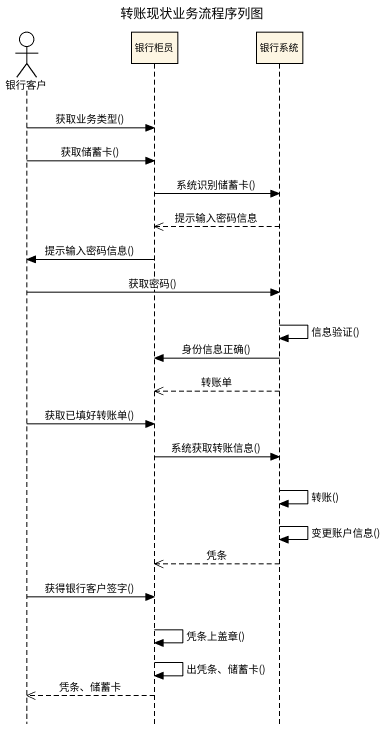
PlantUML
@startuml
title 转账现状业务流程序列图
hide footbox
actor 银行客户
participant 银行柜员
participant 银行系统

银行客户 -> 银行柜员 : 获取业务类型()
银行客户 -> 银行柜员 : 获取储蓄卡()
银行柜员 -> 银行系统 : 系统识别储蓄卡()
银行系统 -->> 银行柜员 : 提示输入密码信息
银行柜员 -> 银行客户 : 提示输入密码信息()
银行客户 -> 银行系统 : 获取密码()
银行系统 -> 银行系统 : 信息验证()
银行系统 -> 银行柜员 : 身份信息正确()
银行系统 -->> 银行柜员 : 转账单
银行客户 -> 银行柜员 : 获取已填好转账单()
银行柜员 -> 银行系统 : 系统获取转账信息()
银行系统 -> 银行系统 : 转账()
银行系统 -> 银行系统 : 变更账户信息()
银行系统 -->> 银行柜员 : 凭条
银行客户 -> 银行柜员 : 获得银行客户签字()
银行柜员 -> 银行柜员 : 凭条上盖章()
银行柜员 -> 银行柜员 : 出凭条、储蓄卡()
银行柜员 -->> 银行客户 : 凭条、储蓄卡
@enduml
